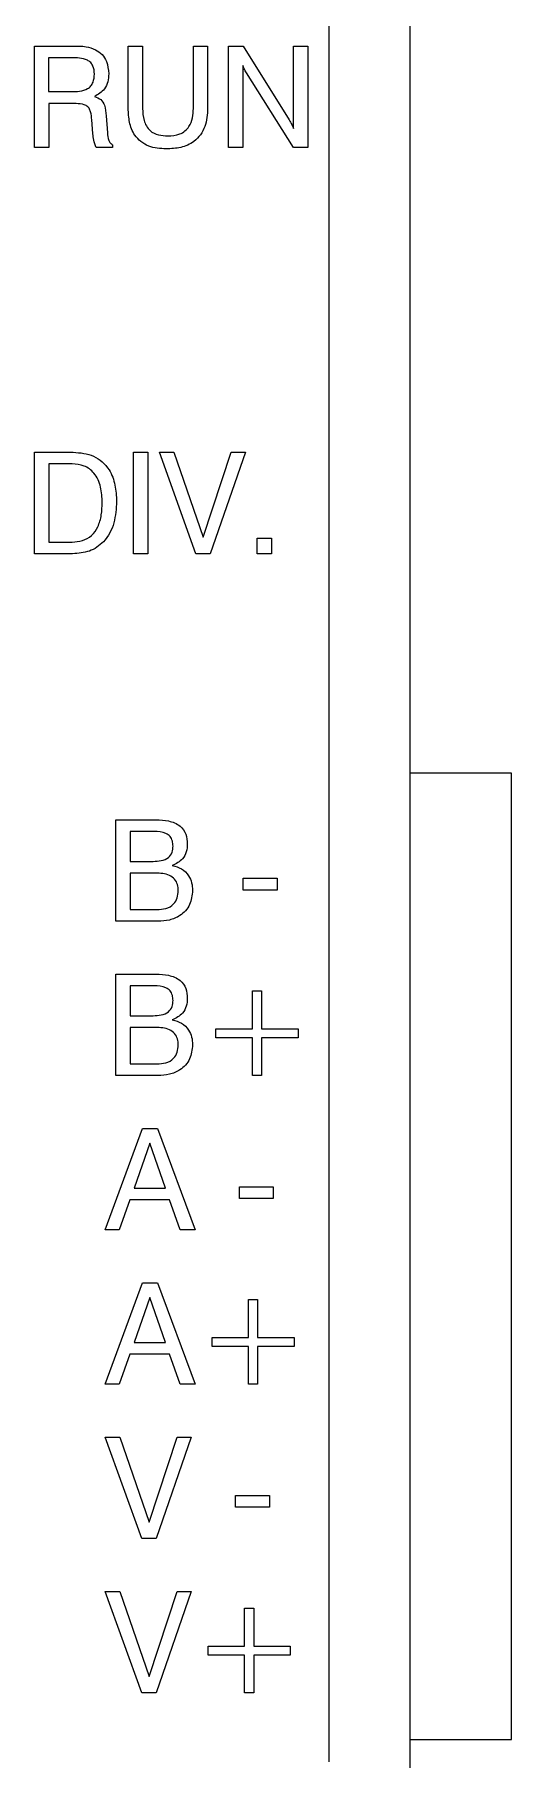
# Model space of a CAD drawing. Header units: millimetres. Extents: x -684 to 5961, y -1281 to 2539.
# Drawn here: x 2826.1 to 2837.84, y -520.06 to -477.58 of the extents above; entities that cross this region are included whole.
import ezdxf

# ---------------------------------------------------------------- set-up
doc = ezdxf.new("R2010")
doc.units = ezdxf.units.MM
doc.header["$LTSCALE"] = 5
doc.header["$MEASUREMENT"] = 0
doc.layers.get('0').update_dxf_attribs({"linetype": 'CONTINUOUS'})

msp = doc.modelspace()

# ---------------------------------------------------------------- linework, layer by layer
for p, q in [((2835.342, -443.615), (2835.342, -522.115)), ((2833.342, -445.615), (2833.342, -520.115)), ((2826.098, -477.865), (2827.056, -477.865)), ((2826.098, -480.365), (2826.098, -477.865)), ((2828.406, -477.865), (2828.759, -477.865)), ((2828.406, -479.395), (2828.406, -477.865)), ((2828.759, -477.865), (2828.759, -479.398)), ((2830.009, -477.865), (2830.361, -477.865)), ((2830.009, -479.398), (2830.009, -477.865)), ((2830.361, -477.865), (2830.361, -479.395)), ((2830.874, -477.865), (2831.235, -477.865)), ((2830.874, -480.365), (2830.874, -477.865)), ((2831.235, -477.865), (2832.37, -479.681)), ((2832.477, -477.865), (2832.829, -477.865)), ((2832.477, -479.891), (2832.477, -477.865)), ((2832.829, -477.865), (2832.829, -480.365)), ((2826.447, -478.153), (2826.447, -478.986)), ((2827.002, -478.153), (2826.447, -478.153)), ((2831.227, -478.338), (2831.227, -480.365)), ((2832.472, -480.365), (2831.314, -478.523)), ((2826.447, -478.986), (2827.002, -478.986)), ((2826.451, -479.275), (2826.451, -480.365)), ((2826.977, -479.275), (2826.451, -479.275)), ((2827.538, -480.014), (2827.509, -479.683)), ((2827.861, -479.579), (2827.892, -479.999)), ((2826.451, -480.365), (2826.098, -480.365)), ((2827.538, -480.025), (2827.538, -480.014)), ((2828.021, -480.365), (2827.615, -480.365)), ((2828.021, -480.294), (2828.021, -480.365)), ((2831.227, -480.365), (2830.874, -480.365)), ((2832.829, -480.365), (2832.472, -480.365)), ((2826.098, -487.865), (2827.051, -487.865)), ((2826.098, -490.365), (2826.098, -487.865)), ((2828.534, -487.865), (2828.887, -487.865)), ((2828.534, -490.365), (2828.534, -487.865)), ((2828.887, -487.865), (2828.887, -490.365)), ((2829.175, -487.865), (2829.53, -487.865)), ((2830.073, -490.365), (2829.175, -487.865)), ((2829.53, -487.865), (2830.253, -489.958)), ((2830.253, -489.958), (2830.942, -487.865)), ((2831.291, -487.865), (2830.425, -490.365)), ((2830.942, -487.865), (2831.291, -487.865)), ((2827.022, -488.153), (2826.451, -488.153)), ((2826.451, -488.153), (2826.451, -490.076)), ((2826.451, -490.076), (2827.022, -490.076)), ((2831.579, -489.98), (2831.932, -489.98)), ((2831.579, -490.365), (2831.579, -489.98)), ((2831.932, -489.98), (2831.932, -490.365)), ((2827.037, -490.365), (2826.098, -490.365)), ((2828.887, -490.365), (2828.534, -490.365)), ((2830.425, -490.365), (2830.073, -490.365)), ((2831.932, -490.365), (2831.579, -490.365)), ((2837.842, -495.765), (2835.342, -495.765)), ((2837.842, -519.565), (2837.842, -495.765)), ((2828.098, -496.915), (2829.09, -496.915)), ((2828.098, -499.415), (2828.098, -496.915)), ((2829.046, -497.203), (2828.451, -497.203)), ((2828.451, -497.203), (2828.451, -497.94)), ((2828.451, -497.94), (2829.02, -497.94)), ((2829.072, -498.229), (2828.451, -498.229)), ((2828.451, -498.229), (2828.451, -499.126)), ((2831.239, -498.357), (2832.073, -498.357)), ((2831.239, -498.645), (2831.239, -498.357)), ((2832.073, -498.645), (2831.239, -498.645)), ((2832.073, -498.357), (2832.073, -498.645)), ((2829.139, -499.415), (2828.098, -499.415)), ((2828.451, -499.126), (2829.11, -499.126)), ((2828.098, -500.715), (2829.09, -500.715)), ((2828.098, -503.215), (2828.098, -500.715)), ((2828.451, -501.003), (2828.451, -501.74)), ((2829.046, -501.003), (2828.451, -501.003)), ((2831.464, -502.061), (2831.464, -501.131)), ((2831.464, -501.131), (2831.688, -501.131)), ((2831.688, -501.131), (2831.688, -502.061)), ((2828.451, -501.74), (2829.02, -501.74)), ((2829.072, -502.029), (2828.451, -502.029)), ((2828.451, -502.029), (2828.451, -502.926)), ((2830.566, -502.061), (2831.464, -502.061)), ((2830.566, -502.285), (2830.566, -502.061)), ((2831.688, -502.061), (2832.586, -502.061)), ((2832.586, -502.061), (2832.586, -502.285)), ((2831.464, -502.285), (2830.566, -502.285)), ((2831.464, -503.215), (2831.464, -502.285)), ((2831.688, -502.285), (2831.688, -503.215)), ((2832.586, -502.285), (2831.688, -502.285)), ((2828.451, -502.926), (2829.11, -502.926)), ((2829.139, -503.215), (2828.098, -503.215)), ((2831.688, -503.215), (2831.464, -503.215)), ((2827.842, -507.015), (2828.754, -504.515)), ((2828.754, -504.515), (2829.128, -504.515)), ((2829.128, -504.515), (2830.054, -507.015)), ((2828.94, -504.876), (2828.551, -505.989)), ((2829.325, -505.989), (2828.94, -504.876)), ((2828.446, -506.278), (2828.181, -507.015)), ((2829.425, -506.278), (2828.446, -506.278)), ((2828.551, -505.989), (2829.325, -505.989)), ((2829.687, -507.015), (2829.425, -506.278)), ((2831.143, -505.957), (2831.977, -505.957)), ((2831.143, -506.245), (2831.143, -505.957)), ((2831.977, -506.245), (2831.143, -506.245)), ((2831.977, -505.957), (2831.977, -506.245)), ((2828.181, -507.015), (2827.842, -507.015)), ((2830.054, -507.015), (2829.687, -507.015)), ((2827.842, -510.815), (2828.754, -508.315)), ((2828.754, -508.315), (2829.128, -508.315)), ((2829.128, -508.315), (2830.054, -510.815)), ((2828.94, -508.676), (2828.551, -509.789)), ((2829.325, -509.789), (2828.94, -508.676)), ((2831.368, -509.661), (2831.368, -508.731)), ((2831.368, -508.731), (2831.592, -508.731)), ((2831.592, -508.731), (2831.592, -509.661)), ((2830.47, -509.661), (2831.368, -509.661)), ((2830.47, -509.885), (2830.47, -509.661)), ((2831.592, -509.661), (2832.489, -509.661)), ((2832.489, -509.661), (2832.489, -509.885)), ((2828.446, -510.078), (2828.181, -510.815)), ((2829.425, -510.078), (2828.446, -510.078)), ((2828.551, -509.789), (2829.325, -509.789)), ((2829.687, -510.815), (2829.425, -510.078)), ((2831.368, -509.885), (2830.47, -509.885)), ((2831.368, -510.815), (2831.368, -509.885)), ((2831.592, -509.885), (2831.592, -510.815)), ((2832.489, -509.885), (2831.592, -509.885)), ((2828.181, -510.815), (2827.842, -510.815)), ((2830.054, -510.815), (2829.687, -510.815)), ((2831.592, -510.815), (2831.368, -510.815)), ((2827.842, -512.115), (2828.197, -512.115)), ((2828.739, -514.615), (2827.842, -512.115)), ((2828.197, -512.115), (2828.92, -514.208)), ((2828.92, -514.208), (2829.608, -512.115)), ((2829.957, -512.115), (2829.092, -514.615)), ((2829.608, -512.115), (2829.957, -512.115)), ((2831.047, -513.557), (2831.88, -513.557)), ((2831.047, -513.845), (2831.047, -513.557)), ((2831.88, -513.845), (2831.047, -513.845)), ((2831.88, -513.557), (2831.88, -513.845)), ((2829.092, -514.615), (2828.739, -514.615)), ((2827.842, -515.915), (2828.197, -515.915)), ((2828.739, -518.415), (2827.842, -515.915)), ((2828.197, -515.915), (2828.92, -518.008)), ((2828.92, -518.008), (2829.608, -515.915)), ((2829.957, -515.915), (2829.092, -518.415)), ((2829.608, -515.915), (2829.957, -515.915)), ((2831.271, -517.261), (2831.271, -516.331)), ((2831.271, -516.331), (2831.496, -516.331)), ((2831.496, -516.331), (2831.496, -517.261)), ((2830.374, -517.261), (2831.271, -517.261)), ((2830.374, -517.485), (2830.374, -517.261)), ((2831.496, -517.261), (2832.393, -517.261)), ((2832.393, -517.261), (2832.393, -517.485)), ((2831.271, -517.485), (2830.374, -517.485)), ((2831.271, -518.415), (2831.271, -517.485)), ((2831.496, -517.485), (2831.496, -518.415)), ((2832.393, -517.485), (2831.496, -517.485)), ((2829.092, -518.415), (2828.739, -518.415)), ((2831.496, -518.415), (2831.271, -518.415)), ((2835.342, -519.565), (2837.842, -519.565))]:
    msp.add_line(p, q)
for points, knots in [([(2827.056, -477.865), (2827.161, -477.862), (2827.35, -477.858), (2827.526, -477.923), (2827.603, -477.952)], [0, 0, 0, 0, 0.56113, 1, 1, 1, 1]), ([(2827.573, -478.552), (2827.568, -478.484), (2827.562, -478.382), (2827.487, -478.265), (2827.314, -478.154), (2827.141, -478.154), (2827.002, -478.153)], [0, 0, 0, 0, 0.249914, 0.375118, 0.500285, 1, 1, 1, 1]), ([(2827.603, -477.952), (2827.659, -477.989), (2827.77, -478.062), (2827.9, -478.27), (2827.916, -478.442), (2827.925, -478.547)], [0, 0, 0, 0, 0.280369, 0.560624, 1, 1, 1, 1]), ([(2827.002, -478.986), (2827.071, -478.984), (2827.209, -478.98), (2827.382, -478.937), (2827.491, -478.849), (2827.562, -478.727), (2827.569, -478.622), (2827.573, -478.552)], [0, 0, 0, 0, 0.2507484, 0.500476, 0.6254055, 0.7504549, 1, 1, 1, 1]), ([(2827.925, -478.547), (2827.921, -478.612), (2827.913, -478.743), (2827.813, -478.963), (2827.668, -479.054), (2827.579, -479.109)], [0, 0, 0, 0, 0.2811229, 0.5617165, 1, 1, 1, 1]), ([(2831.314, -478.523), (2831.296, -478.49), (2831.262, -478.43), (2831.237, -478.366), (2831.227, -478.338)], [0, 0, 0, 0, 0.559957, 1, 1, 1, 1]), ([(2827.579, -479.109), (2827.633, -479.128), (2827.74, -479.167), (2827.845, -479.349), (2827.855, -479.491), (2827.861, -479.579)], [0, 0, 0, 0, 0.279986, 0.558329, 1, 1, 1, 1]), ([(2827.509, -479.683), (2827.502, -479.617), (2827.493, -479.517), (2827.449, -479.39), (2827.346, -479.297), (2827.174, -479.281), (2827.043, -479.277), (2826.977, -479.275)], [0, 0, 0, 0, 0.250518, 0.375642, 0.499354, 0.749186, 1, 1, 1, 1]), ([(2829.342, -480.397), (2829.194, -480.388), (2828.899, -480.37), (2828.555, -480.101), (2828.422, -479.74), (2828.411, -479.51), (2828.406, -479.395)], [0, 0, 0, 0, 0.280592, 0.558291, 0.778728, 1, 1, 1, 1]), ([(2828.759, -479.398), (2828.763, -479.497), (2828.772, -479.694), (2828.91, -479.952), (2829.149, -480.064), (2829.304, -480.072), (2829.382, -480.076)], [0, 0, 0, 0, 0.281156, 0.559289, 0.779022, 1, 1, 1, 1]), ([(2830.361, -479.395), (2830.352, -479.548), (2830.334, -479.854), (2830.071, -480.221), (2829.702, -480.379), (2829.462, -480.391), (2829.342, -480.397)], [0, 0, 0, 0, 0.280629, 0.558746, 0.778915, 1, 1, 1, 1]), ([(2829.382, -480.076), (2829.482, -480.07), (2829.681, -480.059), (2829.912, -479.875), (2829.998, -479.631), (2830.005, -479.476), (2830.009, -479.398)], [0, 0, 0, 0, 0.280594, 0.558175, 0.778696, 1, 1, 1, 1]), ([(2832.37, -479.681), (2832.393, -479.718), (2832.434, -479.786), (2832.463, -479.859), (2832.477, -479.891)], [0, 0, 0, 0, 0.56015, 1, 1, 1, 1]), ([(2827.615, -480.365), (2827.592, -480.303), (2827.551, -480.193), (2827.542, -480.076), (2827.538, -480.025)], [0, 0, 0, 0, 0.558411, 1, 1, 1, 1]), ([(2827.892, -479.999), (2827.898, -480.062), (2827.905, -480.15), (2827.958, -480.254), (2828, -480.281), (2828.021, -480.294)], [0, 0, 0, 0, 0.560751, 0.780629, 1, 1, 1, 1]), ([(2827.051, -487.865), (2827.225, -487.879), (2827.571, -487.907), (2827.948, -488.252), (2828.099, -488.673), (2828.112, -488.943), (2828.118, -489.078)], [0, 0, 0, 0, 0.280007, 0.55813, 0.77873, 1, 1, 1, 1]), ([(2827.765, -489.104), (2827.759, -488.976), (2827.748, -488.721), (2827.601, -488.383), (2827.326, -488.177), (2827.124, -488.161), (2827.022, -488.153)], [0, 0, 0, 0, 0.2811769, 0.5605901, 0.7797941, 1, 1, 1, 1]), ([(2827.022, -490.076), (2827.109, -490.07), (2827.283, -490.059), (2827.518, -489.926), (2827.677, -489.694), (2827.754, -489.41), (2827.762, -489.206), (2827.765, -489.104)], [0, 0, 0, 0, 0.186764, 0.372833, 0.559138, 0.779335, 1, 1, 1, 1]), ([(2828.118, -489.078), (2828.108, -489.256), (2828.089, -489.612), (2827.851, -490.067), (2827.458, -490.333), (2827.178, -490.354), (2827.037, -490.365)], [0, 0, 0, 0, 0.2809357, 0.5601478, 0.7796631, 1, 1, 1, 1]), ([(2829.09, -496.915), (2829.194, -496.919), (2829.401, -496.927), (2829.679, -497.039), (2829.844, -497.266), (2829.855, -497.43), (2829.861, -497.513)], [0, 0, 0, 0, 0.281273, 0.56065, 0.779715, 1, 1, 1, 1]), ([(2829.509, -497.563), (2829.506, -497.521), (2829.501, -497.437), (2829.442, -497.322), (2829.29, -497.214), (2829.147, -497.208), (2829.046, -497.203)], [0, 0, 0, 0, 0.187336, 0.37388, 0.560489, 1, 1, 1, 1]), ([(2829.02, -497.94), (2829.086, -497.938), (2829.218, -497.933), (2829.397, -497.867), (2829.499, -497.719), (2829.506, -497.615), (2829.509, -497.563)], [0, 0, 0, 0, 0.281369, 0.560559, 0.779458, 1, 1, 1, 1]), ([(2829.861, -497.513), (2829.857, -497.577), (2829.848, -497.707), (2829.733, -497.919), (2829.583, -497.997), (2829.491, -498.044)], [0, 0, 0, 0, 0.2810142, 0.5614295, 1, 1, 1, 1]), ([(2829.637, -498.663), (2829.634, -498.612), (2829.629, -498.511), (2829.557, -498.369), (2829.369, -498.24), (2829.195, -498.234), (2829.072, -498.229)], [0, 0, 0, 0, 0.1873377, 0.3738291, 0.5603492, 1, 1, 1, 1]), ([(2829.491, -498.044), (2829.569, -498.065), (2829.727, -498.108), (2829.893, -498.272), (2829.978, -498.465), (2829.986, -498.592), (2829.989, -498.656)], [0, 0, 0, 0, 0.279974, 0.559225, 0.77944, 1, 1, 1, 1]), ([(2829.11, -499.126), (2829.184, -499.123), (2829.334, -499.115), (2829.526, -499.013), (2829.626, -498.84), (2829.633, -498.722), (2829.637, -498.663)], [0, 0, 0, 0, 0.280992, 0.559746, 0.779363, 1, 1, 1, 1]), ([(2829.989, -498.656), (2829.977, -498.777), (2829.952, -499.019), (2829.711, -499.28), (2829.422, -499.399), (2829.233, -499.41), (2829.139, -499.415)], [0, 0, 0, 0, 0.279612, 0.558412, 0.778921, 1, 1, 1, 1]), ([(2829.09, -500.715), (2829.194, -500.719), (2829.401, -500.727), (2829.679, -500.839), (2829.844, -501.066), (2829.855, -501.23), (2829.861, -501.313)], [0, 0, 0, 0, 0.281273, 0.56065, 0.779715, 1, 1, 1, 1]), ([(2829.509, -501.363), (2829.506, -501.321), (2829.501, -501.237), (2829.442, -501.122), (2829.29, -501.014), (2829.147, -501.008), (2829.046, -501.003)], [0, 0, 0, 0, 0.187336, 0.37388, 0.560489, 1, 1, 1, 1]), ([(2829.02, -501.74), (2829.086, -501.738), (2829.218, -501.733), (2829.397, -501.667), (2829.499, -501.519), (2829.506, -501.415), (2829.509, -501.363)], [0, 0, 0, 0, 0.281369, 0.560559, 0.779458, 1, 1, 1, 1]), ([(2829.861, -501.313), (2829.857, -501.377), (2829.848, -501.507), (2829.733, -501.719), (2829.583, -501.797), (2829.491, -501.844)], [0, 0, 0, 0, 0.2810142, 0.5614295, 1, 1, 1, 1]), ([(2829.637, -502.463), (2829.634, -502.412), (2829.629, -502.311), (2829.557, -502.169), (2829.369, -502.04), (2829.195, -502.034), (2829.072, -502.029)], [0, 0, 0, 0, 0.187338, 0.373829, 0.560349, 1, 1, 1, 1]), ([(2829.491, -501.844), (2829.569, -501.865), (2829.727, -501.908), (2829.893, -502.072), (2829.978, -502.265), (2829.986, -502.392), (2829.989, -502.456)], [0, 0, 0, 0, 0.279974, 0.559225, 0.77944, 1, 1, 1, 1]), ([(2829.11, -502.926), (2829.184, -502.923), (2829.334, -502.915), (2829.526, -502.813), (2829.626, -502.64), (2829.633, -502.522), (2829.637, -502.463)], [0, 0, 0, 0, 0.2809922, 0.5597457, 0.7793625, 1, 1, 1, 1]), ([(2829.989, -502.456), (2829.977, -502.577), (2829.952, -502.819), (2829.711, -503.08), (2829.422, -503.199), (2829.233, -503.21), (2829.139, -503.215)], [0, 0, 0, 0, 0.279612, 0.558412, 0.778921, 1, 1, 1, 1])]:
    msp.add_open_spline(points, degree=3, knots=knots)

doc.saveas('drawing.dxf')
